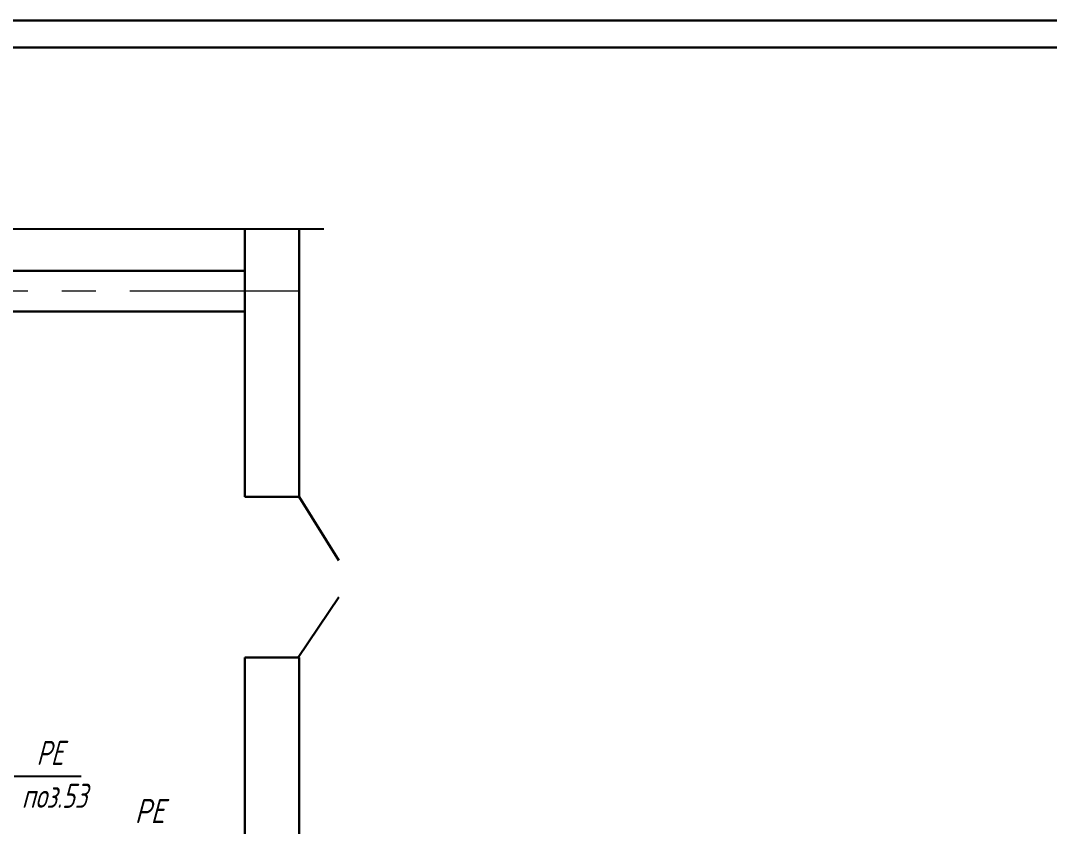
# Model space of a CAD drawing. Header units: millimetres. Extents: x 409 to 1826, y -2285 to 789.
# Drawn here: x 1062.7 to 1254.7, y 638.6 to 789 of the extents above; entities that cross this region are included whole.
import ezdxf

# ---------------------------------------------------------------- set-up
doc = ezdxf.new("R2010")
doc.units = ezdxf.units.MM
doc.linetypes.add('осевая', pattern=[50.8, 31.75, -6.35, 6.35, -6.35])
for name, color, linetype, lineweight in [('1-основная-05', 2, 'Continuous', 50), ('7-тонкая-текст.-02', 4, 'Continuous', 30), ('АР_Стены наружные', 7, 'Continuous', 30), ('Архитек.-025', 140, 'Continuous', 25), ('Общ_Осевая', 1, 'осевая', 15)]:
    doc.layers.add(name, color=color, linetype=linetype, lineweight=lineweight)
doc.styles.add('GOST тип А', font='GOST_A.TTF', dxfattribs={"oblique": 15})

msp = doc.modelspace()

# ---------------------------------------------------------------- linework, layer by layer
at = {"ltscale": 1000}
msp.add_line((1119.262, 750.071), (810.187, 750.071), dxfattribs=at)
msp.add_line((1061.5, 648), (1074, 648))
at = {"layer": '1-основная-05', "color": 7, "lineweight": 30}
msp.add_lwpolyline([(430.25, 200), (1456.25, 200), (1456.25, 784), (430.25, 784)], close=True, dxfattribs=at)
at = {"layer": 'АР_Стены наружные', "ltscale": 1000}
for p, q in [((1104.495, 700.125), (1104.495, 750.071)), ((1114.695, 700.125), (1114.695, 750.071)), ((1122.064, 688.238), (1114.695, 700.125)), ((1122.099, 681.417), (1114.495, 670.125)), ((1104.495, 613.621), (1104.495, 670.125)), ((1114.695, 242.732), (1114.695, 670.125))]:
    msp.add_line(p, q, dxfattribs=at)
at = {"layer": 'АР_Стены наружные'}
for p, q in [((858.579, 742.321), (1104.495, 742.321)), ((858.579, 734.721), (1104.495, 734.721)), ((1104.495, 700.125), (1114.695, 700.125)), ((1104.495, 670.125), (1114.695, 670.125))]:
    msp.add_line(p, q, dxfattribs=at)
at = {"layer": 'Архитек.-025', "color": 7, "lineweight": 30}
msp.add_lwpolyline([(410.25, 195), (1461.25, 195), (1461.25, 789), (410.25, 789)], close=True, dxfattribs=at)
at = {"layer": 'Общ_Осевая', "color": 7}
msp.add_line((1114.827, 738.521), (450.643, 738.521), dxfattribs=at)

# ---------------------------------------------------------------- texts
at = {"layer": '7-тонкая-текст.-02', "color": 7, "ltscale": 0.5, "style": 'GOST тип А', "oblique": 15, "width": 0.9}
for s, p in [('РE', (1065.623, 650.086)), ('поз.53', (1062.873, 642.086))]:
    msp.add_text(s, height=4.5, dxfattribs=at).set_placement(p)
at = {"layer": '7-тонкая-текст.-02', "color": 7, "ltscale": 0.5, "style": 'GOST тип А', "oblique": 15}
msp.add_text('РE', height=4.5, dxfattribs=at).set_placement((1083.962, 639.231))

doc.saveas('drawing.dxf')
